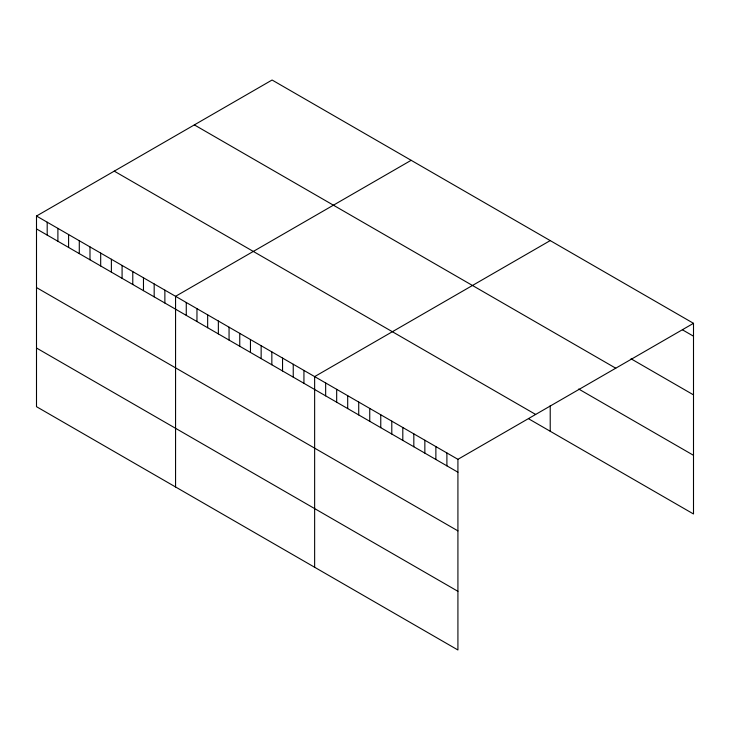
<?xml version="1.0" encoding="UTF-8"?>
<svg xmlns="http://www.w3.org/2000/svg" width="730" height="730" viewBox="0 0 730 730"><rect width="100%" height="100%" fill="white"/><g stroke="black" fill="none" stroke-linecap="round" stroke-linejoin="round"><path stroke-width="1.09" d="M36.5 216.025L457.92 459.325L457.92 649.983L36.5 406.683L36.5 216.025L272.08 80.017L693.5 323.317L693.5 513.975L528.821 418.901M411.154 160.308L175.565 296.316L175.565 486.974M550.219 240.59L314.639 376.607L314.639 567.265M457.92 459.325L693.5 323.317M682.477 329.832L693.5 336.192M631.039 358.804L693.5 394.866M194.344 124.894L615.755 368.203M578.689 389.026L693.5 455.31M114.245 171.139L535.656 414.448M36.5 228.91L457.92 472.21M36.5 287.574L457.92 530.874M36.5 348.018L457.92 591.318M550.219 405.652L550.219 431.248M446.897 452.965L446.897 465.849M435.874 446.605L435.874 459.48M424.851 440.236L424.851 453.12M413.828 433.875L413.828 446.76M402.805 427.515L402.805 440.391M391.791 421.146L391.791 434.031M380.768 414.786L380.768 427.671M369.745 408.426L369.745 421.301M358.722 402.057L358.722 414.941M347.699 395.696L347.699 408.572M336.676 389.336L336.676 402.212M325.653 382.967L325.653 395.852M303.935 370.429L303.935 383.314M293.241 364.252L293.241 377.136M282.546 358.074L282.546 370.959M271.843 351.906L271.843 364.781M261.148 345.728L261.148 358.603M250.454 339.55L250.454 352.426M239.75 333.373L239.75 346.257M229.056 327.195L229.056 340.08M218.361 321.017L218.361 333.902M207.658 314.849L207.658 327.724M196.963 308.671L196.963 321.547M186.269 302.494L186.269 315.369M164.87 290.138L164.87 303.023M154.176 283.961L154.176 296.845M143.472 277.792L143.472 290.668M132.778 271.615L132.778 284.49M122.083 265.437L122.083 278.312M111.38 259.26L111.38 272.135M100.685 253.082L100.685 265.966M89.991 246.904L89.991 259.789M79.287 240.727L79.287 253.611M68.593 234.558L68.593 247.434M57.898 228.38L57.898 241.256M47.194 222.203L47.194 235.078"/></g></svg>
